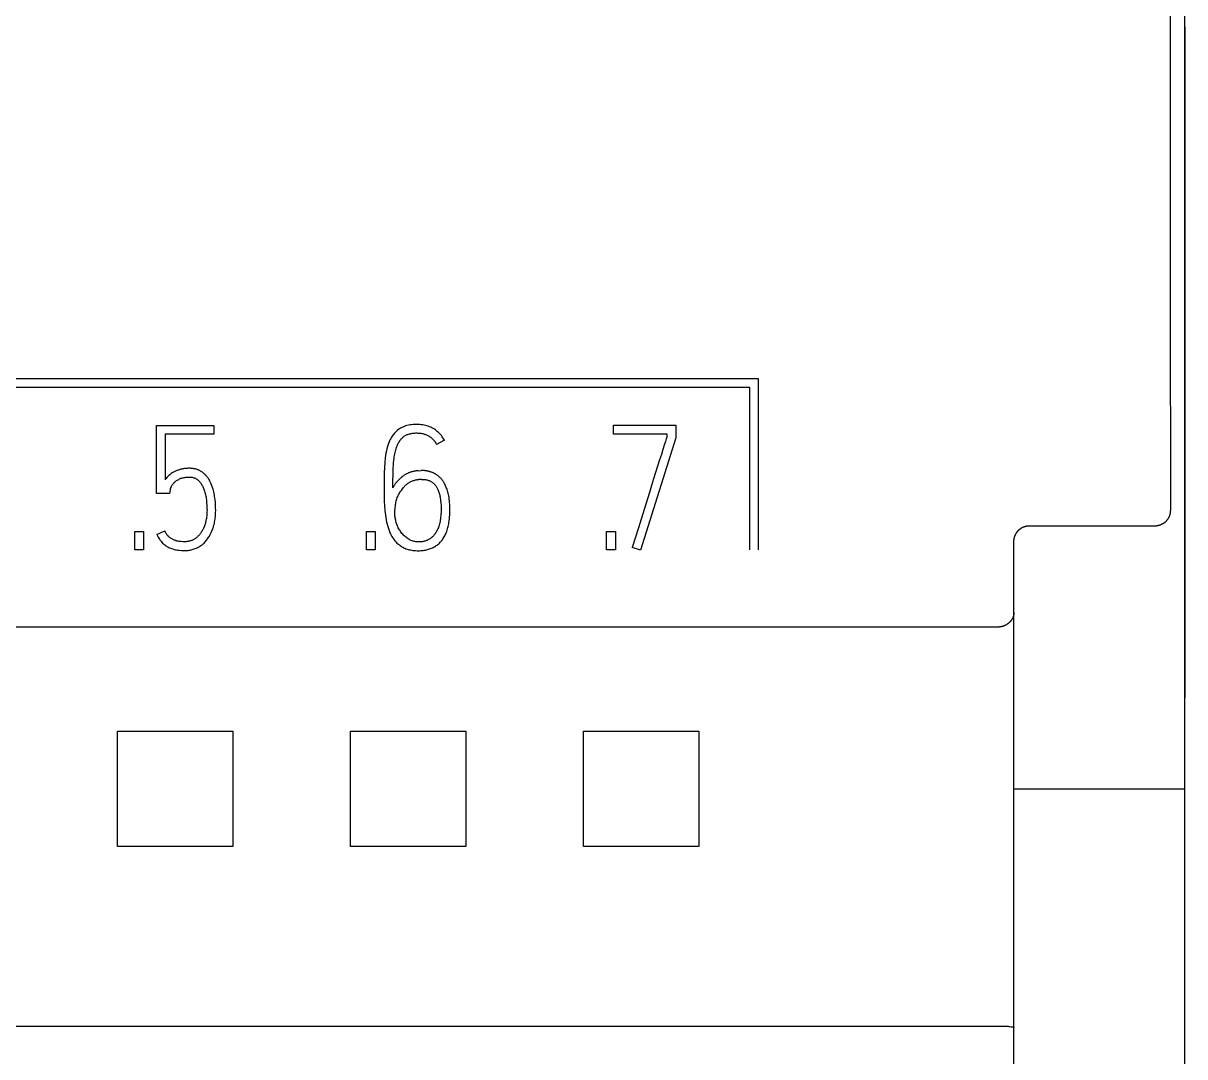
# Model space of a CAD drawing. Extents: x 867151 to 1787449, y -2071112 to -1028603.
# Drawn here: x 871243.49 to 871258.45, y -1032673.88 to -1032660.57 of the extents above; entities that cross this region are included whole.
import ezdxf

# ---------------------------------------------------------------- set-up
doc = ezdxf.new("R2010")
doc.units = 0
doc.header["$LTSCALE"] = 4
doc.header["$MEASUREMENT"] = 0
doc.layers.get('0').update_dxf_attribs({"linetype": 'CONTINUOUS'})
doc.layers.add('20000_FRONT_O', color=7, linetype='CONTINUOUS')

# ---------------------------------------------------------------- blocks, each defined once
blk = doc.blocks.new('A$C36C17930')
at = {"layer": '20000_FRONT_O', "color": 7, "linetype": 'Continuous'}
for p, q in [((45.001, 0.4), (45.001, 99.6)), ((44.816, 45.966), (44.816, 48.656)), ((45.001, 46.816), (45.001, 38.178)), ((44.818, 43.277), (44.816, 45.966)), ((44.82, 40.588), (44.818, 43.277)), ((39.511, 42.28), (15.462, 42.28)), ((39.511, 40.08), (39.511, 42.28)), ((39.401, 42.17), (15.572, 42.17)), ((39.401, 40.08), (39.401, 42.17)), ((31.76, 40.802), (31.76, 41.68)), ((31.76, 41.68), (32.499, 41.68)), ((32.499, 41.68), (32.499, 41.569)), ((34.825, 41.582), (34.815, 41.569)), ((34.837, 41.594), (34.825, 41.582)), ((34.849, 41.605), (34.837, 41.594)), ((34.861, 41.616), (34.849, 41.605)), ((34.875, 41.626), (34.861, 41.616)), ((34.888, 41.636), (34.875, 41.626)), ((34.903, 41.645), (34.888, 41.636)), ((34.918, 41.653), (34.903, 41.645)), ((34.933, 41.66), (34.918, 41.653)), ((34.95, 41.668), (34.933, 41.66)), ((34.968, 41.674), (34.95, 41.668)), ((34.985, 41.679), (34.968, 41.674)), ((35.005, 41.684), (34.985, 41.679)), ((35.025, 41.687), (35.005, 41.684)), ((35.045, 41.69), (35.025, 41.687)), ((35.067, 41.692), (35.045, 41.69)), ((35.058, 41.579), (35.072, 41.581)), ((35.09, 41.693), (35.067, 41.692)), ((35.072, 41.581), (35.085, 41.582)), ((35.085, 41.582), (35.099, 41.583)), ((35.112, 41.694), (35.09, 41.693)), ((35.099, 41.583), (35.112, 41.583)), ((35.131, 41.693), (35.112, 41.694)), ((35.112, 41.583), (35.126, 41.582)), ((35.126, 41.582), (35.139, 41.582)), ((35.15, 41.692), (35.131, 41.693)), ((35.139, 41.582), (35.153, 41.58)), ((35.169, 41.69), (35.15, 41.692)), ((35.188, 41.688), (35.169, 41.69)), ((35.206, 41.685), (35.188, 41.688)), ((35.223, 41.68), (35.206, 41.685)), ((35.241, 41.676), (35.223, 41.68)), ((35.258, 41.67), (35.241, 41.676)), ((35.275, 41.664), (35.258, 41.67)), ((35.291, 41.657), (35.275, 41.664)), ((35.307, 41.649), (35.291, 41.657)), ((35.323, 41.64), (35.307, 41.649)), ((35.338, 41.631), (35.323, 41.64)), ((35.353, 41.622), (35.338, 41.631)), ((35.367, 41.611), (35.353, 41.622)), ((35.38, 41.6), (35.367, 41.611)), ((35.393, 41.588), (35.38, 41.6)), ((35.406, 41.576), (35.393, 41.588)), ((37.647, 41.569), (37.647, 41.683)), ((37.647, 41.683), (38.446, 41.683)), ((38.446, 41.683), (38.446, 41.521)), ((31.871, 41.569), (31.871, 40.979)), ((32.499, 41.569), (31.871, 41.569)), ((34.743, 41.434), (34.734, 41.408)), ((34.752, 41.459), (34.743, 41.434)), ((34.762, 41.484), (34.752, 41.459)), ((34.769, 41.499), (34.762, 41.484)), ((34.777, 41.514), (34.769, 41.499)), ((34.786, 41.529), (34.777, 41.514)), ((34.795, 41.543), (34.786, 41.529)), ((34.805, 41.556), (34.795, 41.543)), ((34.815, 41.569), (34.805, 41.556)), ((34.864, 41.43), (34.869, 41.441)), ((34.869, 41.441), (34.874, 41.452)), ((34.874, 41.452), (34.88, 41.462)), ((34.88, 41.462), (34.885, 41.471)), ((34.885, 41.471), (34.892, 41.481)), ((34.892, 41.481), (34.898, 41.49)), ((34.898, 41.49), (34.905, 41.498)), ((34.905, 41.498), (34.912, 41.506)), ((34.912, 41.506), (34.919, 41.514)), ((34.919, 41.514), (34.926, 41.521)), ((34.926, 41.521), (34.934, 41.528)), ((34.934, 41.528), (34.942, 41.535)), ((34.942, 41.535), (34.949, 41.54)), ((34.949, 41.54), (34.957, 41.545)), ((34.957, 41.545), (34.964, 41.55)), ((34.964, 41.55), (34.972, 41.554)), ((34.972, 41.554), (34.98, 41.558)), ((34.98, 41.558), (34.988, 41.562)), ((34.988, 41.562), (34.997, 41.565)), ((34.997, 41.565), (35.007, 41.568)), ((35.007, 41.568), (35.016, 41.571)), ((35.016, 41.571), (35.026, 41.574)), ((35.026, 41.574), (35.035, 41.576)), ((35.035, 41.576), (35.045, 41.577)), ((35.045, 41.577), (35.058, 41.579)), ((35.153, 41.58), (35.166, 41.579)), ((35.166, 41.579), (35.177, 41.577)), ((35.177, 41.577), (35.187, 41.575)), ((35.187, 41.575), (35.197, 41.572)), ((35.197, 41.572), (35.207, 41.569)), ((35.207, 41.569), (35.217, 41.566)), ((35.217, 41.566), (35.226, 41.562)), ((35.226, 41.562), (35.236, 41.559)), ((35.236, 41.559), (35.245, 41.554)), ((35.245, 41.554), (35.254, 41.55)), ((35.254, 41.55), (35.263, 41.545)), ((35.263, 41.545), (35.272, 41.54)), ((35.272, 41.54), (35.28, 41.534)), ((35.28, 41.534), (35.288, 41.529)), ((35.288, 41.529), (35.296, 41.523)), ((35.296, 41.523), (35.304, 41.516)), ((35.304, 41.516), (35.311, 41.509)), ((35.311, 41.509), (35.318, 41.503)), ((35.318, 41.503), (35.325, 41.495)), ((35.325, 41.495), (35.332, 41.488)), ((35.332, 41.488), (35.338, 41.48)), ((35.338, 41.48), (35.344, 41.472)), ((35.344, 41.472), (35.35, 41.463)), ((35.35, 41.463), (35.355, 41.454)), ((35.355, 41.454), (35.36, 41.445)), ((35.36, 41.445), (35.365, 41.436)), ((35.467, 41.49), (35.365, 41.436)), ((35.417, 41.563), (35.406, 41.576)), ((35.428, 41.55), (35.417, 41.563)), ((35.439, 41.535), (35.428, 41.55)), ((35.449, 41.521), (35.439, 41.535)), ((35.459, 41.505), (35.449, 41.521)), ((35.467, 41.49), (35.459, 41.505)), ((38.335, 41.569), (37.647, 41.569)), ((38.446, 41.521), (37.991, 40.074)), ((38.313, 41.472), (38.298, 41.426)), ((38.324, 41.507), (38.313, 41.472)), ((38.332, 41.529), (38.324, 41.507)), ((38.335, 41.538), (38.332, 41.529)), ((38.335, 41.538), (38.335, 41.569)), ((34.71, 41.295), (34.706, 41.265)), ((34.715, 41.325), (34.71, 41.295)), ((34.721, 41.353), (34.715, 41.325)), ((34.727, 41.381), (34.721, 41.353)), ((34.734, 41.408), (34.727, 41.381)), ((34.822, 41.276), (34.825, 41.294)), ((34.825, 41.294), (34.828, 41.313)), ((34.828, 41.313), (34.832, 41.331)), ((34.832, 41.331), (34.836, 41.348)), ((34.836, 41.348), (34.84, 41.364)), ((34.84, 41.364), (34.845, 41.38)), ((34.845, 41.38), (34.85, 41.396)), ((34.85, 41.396), (34.854, 41.408)), ((34.854, 41.408), (34.859, 41.419)), ((34.859, 41.419), (34.864, 41.43)), ((38.261, 41.308), (38.238, 41.237)), ((38.281, 41.371), (38.261, 41.308)), ((38.298, 41.426), (38.281, 41.371)), ((34.695, 41.14), (34.693, 41.075)), ((34.7, 41.204), (34.695, 41.14)), ((34.706, 41.265), (34.7, 41.204)), ((34.809, 41.129), (34.811, 41.174)), ((34.811, 41.174), (34.813, 41.202)), ((34.813, 41.202), (34.816, 41.23)), ((34.816, 41.23), (34.819, 41.257)), ((34.819, 41.257), (34.822, 41.276)), ((38.238, 41.237), (38.162, 40.992)), ((31.878, 40.989), (31.871, 40.979)), ((31.886, 40.998), (31.878, 40.989)), ((31.894, 41.008), (31.886, 40.998)), ((31.902, 41.017), (31.894, 41.008)), ((31.911, 41.026), (31.902, 41.017)), ((31.92, 41.035), (31.911, 41.026)), ((31.93, 41.043), (31.92, 41.035)), ((31.94, 41.052), (31.93, 41.043)), ((31.951, 41.06), (31.94, 41.052)), ((31.963, 41.068), (31.951, 41.06)), ((31.97, 41.073), (31.963, 41.068)), ((31.979, 41.078), (31.97, 41.073)), ((31.987, 41.082), (31.979, 41.078)), ((31.995, 41.087), (31.987, 41.082)), ((32.004, 41.091), (31.995, 41.087)), ((32.013, 41.095), (32.004, 41.091)), ((32.023, 41.099), (32.013, 41.095)), ((32.033, 41.103), (32.023, 41.099)), ((32.042, 41.106), (32.033, 41.103)), ((32.037, 40.981), (32.047, 40.986)), ((32.053, 41.11), (32.042, 41.106)), ((32.047, 40.986), (32.058, 40.991)), ((32.064, 41.113), (32.053, 41.11)), ((32.058, 40.991), (32.067, 40.995)), ((32.074, 41.116), (32.064, 41.113)), ((32.067, 40.995), (32.075, 40.999)), ((32.086, 41.118), (32.074, 41.116)), ((32.075, 40.999), (32.085, 41.002)), ((32.085, 41.002), (32.094, 41.004)), ((32.097, 41.12), (32.086, 41.118)), ((32.094, 41.004), (32.104, 41.007)), ((32.109, 41.122), (32.097, 41.12)), ((32.104, 41.007), (32.115, 41.009)), ((32.121, 41.124), (32.109, 41.122)), ((32.115, 41.009), (32.126, 41.011)), ((32.134, 41.125), (32.121, 41.124)), ((32.126, 41.011), (32.137, 41.012)), ((32.146, 41.126), (32.134, 41.125)), ((32.137, 41.012), (32.149, 41.013)), ((32.16, 41.127), (32.146, 41.126)), ((32.149, 41.013), (32.161, 41.014)), ((32.173, 41.128), (32.16, 41.127)), ((32.161, 41.014), (32.174, 41.015)), ((32.186, 41.128), (32.173, 41.128)), ((32.174, 41.015), (32.186, 41.015)), ((32.196, 41.128), (32.186, 41.128)), ((32.186, 41.015), (32.194, 41.014)), ((32.194, 41.014), (32.202, 41.014)), ((32.205, 41.127), (32.196, 41.128)), ((32.202, 41.014), (32.21, 41.013)), ((32.214, 41.127), (32.205, 41.127)), ((32.21, 41.013), (32.218, 41.012)), ((32.223, 41.126), (32.214, 41.127)), ((32.218, 41.012), (32.226, 41.011)), ((32.232, 41.125), (32.223, 41.126)), ((32.226, 41.011), (32.233, 41.009)), ((32.241, 41.123), (32.232, 41.125)), ((32.233, 41.009), (32.24, 41.007)), ((32.24, 41.007), (32.247, 41.005)), ((32.25, 41.122), (32.241, 41.123)), ((32.247, 41.005), (32.254, 41.003)), ((32.259, 41.12), (32.25, 41.122)), ((32.254, 41.003), (32.261, 41)), ((32.268, 41.117), (32.259, 41.12)), ((32.261, 41), (32.267, 40.996)), ((32.267, 40.996), (32.273, 40.993)), ((32.276, 41.115), (32.268, 41.117)), ((32.273, 40.993), (32.279, 40.989)), ((32.285, 41.112), (32.276, 41.115)), ((32.279, 40.989), (32.285, 40.985)), ((32.292, 41.109), (32.285, 41.112)), ((32.285, 40.985), (32.291, 40.981)), ((32.3, 41.107), (32.292, 41.109)), ((32.307, 41.103), (32.3, 41.107)), ((32.314, 41.1), (32.307, 41.103)), ((32.321, 41.096), (32.314, 41.1)), ((32.328, 41.092), (32.321, 41.096)), ((32.335, 41.088), (32.328, 41.092)), ((32.342, 41.084), (32.335, 41.088)), ((32.348, 41.08), (32.342, 41.084)), ((32.355, 41.075), (32.348, 41.08)), ((32.361, 41.07), (32.355, 41.075)), ((32.367, 41.065), (32.361, 41.07)), ((32.375, 41.059), (32.367, 41.065)), ((32.381, 41.053), (32.375, 41.059)), ((32.388, 41.046), (32.381, 41.053)), ((32.394, 41.039), (32.388, 41.046)), ((32.401, 41.032), (32.394, 41.039)), ((32.407, 41.025), (32.401, 41.032)), ((32.413, 41.018), (32.407, 41.025)), ((32.418, 41.01), (32.413, 41.018)), ((32.424, 41.003), (32.418, 41.01)), ((32.429, 40.995), (32.424, 41.003)), ((32.434, 40.987), (32.429, 40.995)), ((32.441, 40.976), (32.434, 40.987)), ((34.693, 41.075), (34.691, 41.008)), ((34.691, 41.008), (34.691, 40.941)), ((34.804, 40.929), (34.805, 40.983)), ((34.805, 40.983), (34.806, 41.033)), ((34.806, 41.033), (34.807, 41.083)), ((34.807, 41.083), (34.809, 41.129)), ((34.888, 40.987), (34.881, 40.98)), ((34.895, 40.994), (34.888, 40.987)), ((34.902, 41), (34.895, 40.994)), ((34.909, 41.007), (34.902, 41)), ((34.916, 41.013), (34.909, 41.007)), ((34.923, 41.019), (34.916, 41.013)), ((34.931, 41.025), (34.923, 41.019)), ((34.939, 41.031), (34.931, 41.025)), ((34.945, 41.035), (34.939, 41.031)), ((34.951, 41.039), (34.945, 41.035)), ((34.958, 41.044), (34.951, 41.039)), ((34.965, 41.047), (34.958, 41.044)), ((34.971, 41.051), (34.965, 41.047)), ((34.978, 41.055), (34.971, 41.051)), ((34.985, 41.059), (34.978, 41.055)), ((34.992, 41.062), (34.985, 41.059)), ((34.999, 41.065), (34.992, 41.062)), ((35.006, 41.068), (34.999, 41.065)), ((35.013, 41.071), (35.006, 41.068)), ((35.021, 41.074), (35.013, 41.071)), ((35.028, 41.077), (35.021, 41.074)), ((35.036, 41.079), (35.028, 41.077)), ((35.043, 41.081), (35.036, 41.079)), ((35.051, 41.084), (35.043, 41.081)), ((35.059, 41.086), (35.051, 41.084)), ((35.067, 41.088), (35.059, 41.086)), ((35.074, 41.089), (35.067, 41.088)), ((35.082, 41.091), (35.074, 41.089)), ((35.09, 41.092), (35.082, 41.091)), ((35.098, 41.094), (35.09, 41.092)), ((35.106, 41.095), (35.098, 41.094)), ((35.114, 41.096), (35.106, 41.095)), ((35.122, 41.096), (35.114, 41.096)), ((35.118, 40.982), (35.128, 40.983)), ((35.13, 41.097), (35.122, 41.096)), ((35.128, 40.983), (35.139, 40.984)), ((35.13, 41.097), (35.17, 41.099)), ((35.174, 40.986), (35.139, 40.984)), ((35.177, 41.099), (35.17, 41.099)), ((35.174, 40.986), (35.183, 40.986)), ((35.184, 41.099), (35.177, 41.099)), ((35.183, 40.986), (35.192, 40.986)), ((35.191, 41.099), (35.184, 41.099)), ((35.198, 41.099), (35.191, 41.099)), ((35.192, 40.986), (35.2, 40.985)), ((35.205, 41.099), (35.198, 41.099)), ((35.2, 40.985), (35.209, 40.985)), ((35.212, 41.098), (35.205, 41.099)), ((35.209, 40.985), (35.218, 40.983)), ((35.219, 41.097), (35.212, 41.098)), ((35.218, 40.983), (35.226, 40.982)), ((35.226, 41.096), (35.219, 41.097)), ((35.233, 41.095), (35.226, 41.096)), ((35.24, 41.094), (35.233, 41.095)), ((35.247, 41.093), (35.24, 41.094)), ((35.254, 41.091), (35.247, 41.093)), ((35.261, 41.09), (35.254, 41.091)), ((35.268, 41.088), (35.261, 41.09)), ((35.275, 41.086), (35.268, 41.088)), ((35.281, 41.084), (35.275, 41.086)), ((35.288, 41.082), (35.281, 41.084)), ((35.295, 41.08), (35.288, 41.082)), ((35.301, 41.078), (35.295, 41.08)), ((35.308, 41.076), (35.301, 41.078)), ((35.314, 41.073), (35.308, 41.076)), ((35.321, 41.07), (35.314, 41.073)), ((35.327, 41.068), (35.321, 41.07)), ((35.333, 41.065), (35.327, 41.068)), ((35.339, 41.061), (35.333, 41.065)), ((35.345, 41.058), (35.339, 41.061)), ((35.351, 41.055), (35.345, 41.058)), ((35.357, 41.052), (35.351, 41.055)), ((35.363, 41.048), (35.357, 41.052)), ((35.368, 41.044), (35.363, 41.048)), ((35.374, 41.04), (35.368, 41.044)), ((35.379, 41.036), (35.374, 41.04)), ((35.385, 41.032), (35.379, 41.036)), ((35.39, 41.028), (35.385, 41.032)), ((35.395, 41.024), (35.39, 41.028)), ((35.4, 41.019), (35.395, 41.024)), ((35.405, 41.015), (35.4, 41.019)), ((35.41, 41.01), (35.405, 41.015)), ((35.415, 41.005), (35.41, 41.01)), ((35.42, 41), (35.415, 41.005)), ((35.425, 40.995), (35.42, 41)), ((35.429, 40.989), (35.425, 40.995)), ((35.434, 40.984), (35.429, 40.989)), ((35.438, 40.978), (35.434, 40.984)), ((38.162, 40.992), (38.134, 40.905)), ((31.938, 40.85), (31.929, 40.802)), ((31.938, 40.85), (31.939, 40.857)), ((31.939, 40.857), (31.942, 40.868)), ((31.942, 40.868), (31.947, 40.883)), ((31.947, 40.883), (31.949, 40.889)), ((31.949, 40.889), (31.952, 40.894)), ((31.952, 40.894), (31.955, 40.9)), ((31.955, 40.9), (31.958, 40.906)), ((31.958, 40.906), (31.962, 40.913)), ((31.962, 40.913), (31.966, 40.919)), ((31.966, 40.919), (31.972, 40.925)), ((31.972, 40.925), (31.977, 40.932)), ((31.977, 40.932), (31.982, 40.938)), ((31.982, 40.938), (31.989, 40.945)), ((31.989, 40.945), (31.995, 40.951)), ((31.995, 40.951), (32.002, 40.957)), ((32.002, 40.957), (32.011, 40.964)), ((32.011, 40.964), (32.019, 40.97)), ((32.019, 40.97), (32.028, 40.975)), ((32.028, 40.975), (32.037, 40.981)), ((32.291, 40.981), (32.296, 40.976)), ((32.296, 40.976), (32.301, 40.971)), ((32.301, 40.971), (32.306, 40.966)), ((32.306, 40.966), (32.312, 40.959)), ((32.312, 40.959), (32.318, 40.952)), ((32.318, 40.952), (32.323, 40.946)), ((32.323, 40.946), (32.329, 40.938)), ((32.329, 40.938), (32.334, 40.931)), ((32.334, 40.931), (32.34, 40.922)), ((32.34, 40.922), (32.345, 40.912)), ((32.345, 40.912), (32.351, 40.902)), ((32.351, 40.902), (32.356, 40.892)), ((32.356, 40.892), (32.361, 40.881)), ((32.361, 40.881), (32.366, 40.87)), ((32.366, 40.87), (32.37, 40.859)), ((32.37, 40.859), (32.374, 40.848)), ((32.374, 40.848), (32.379, 40.833)), ((32.447, 40.964), (32.441, 40.976)), ((32.453, 40.953), (32.447, 40.964)), ((32.46, 40.938), (32.453, 40.953)), ((32.466, 40.924), (32.46, 40.938)), ((32.472, 40.909), (32.466, 40.924)), ((32.478, 40.895), (32.472, 40.909)), ((32.483, 40.88), (32.478, 40.895)), ((32.488, 40.861), (32.483, 40.88)), ((32.493, 40.842), (32.488, 40.861)), ((32.498, 40.823), (32.493, 40.842)), ((34.691, 40.941), (34.69, 40.875)), ((34.69, 40.875), (34.691, 40.82)), ((34.804, 40.875), (34.804, 40.929)), ((34.807, 40.882), (34.804, 40.875)), ((34.811, 40.89), (34.807, 40.882)), ((34.816, 40.898), (34.811, 40.89)), ((34.82, 40.905), (34.816, 40.898)), ((34.824, 40.912), (34.82, 40.905)), ((34.829, 40.919), (34.824, 40.912)), ((34.834, 40.926), (34.829, 40.919)), ((34.839, 40.933), (34.834, 40.926)), ((34.844, 40.94), (34.839, 40.933)), ((34.85, 40.946), (34.844, 40.94)), ((34.856, 40.953), (34.85, 40.946)), ((34.861, 40.959), (34.856, 40.953)), ((34.868, 40.966), (34.861, 40.959)), ((34.874, 40.973), (34.868, 40.966)), ((34.881, 40.98), (34.874, 40.973)), ((34.898, 40.823), (34.913, 40.844)), ((34.913, 40.844), (34.929, 40.865)), ((34.929, 40.865), (34.937, 40.876)), ((34.937, 40.876), (34.946, 40.886)), ((34.946, 40.886), (34.953, 40.894)), ((34.953, 40.894), (34.96, 40.902)), ((34.96, 40.902), (34.968, 40.91)), ((34.968, 40.91), (34.976, 40.917)), ((34.976, 40.917), (34.984, 40.924)), ((34.984, 40.924), (34.993, 40.931)), ((34.993, 40.931), (35.002, 40.937)), ((35.002, 40.937), (35.01, 40.943)), ((35.01, 40.943), (35.019, 40.948)), ((35.019, 40.948), (35.028, 40.953)), ((35.028, 40.953), (35.037, 40.958)), ((35.037, 40.958), (35.047, 40.962)), ((35.047, 40.962), (35.056, 40.966)), ((35.056, 40.966), (35.066, 40.97)), ((35.066, 40.97), (35.076, 40.973)), ((35.076, 40.973), (35.086, 40.976)), ((35.086, 40.976), (35.097, 40.978)), ((35.097, 40.978), (35.107, 40.98)), ((35.107, 40.98), (35.118, 40.982)), ((35.226, 40.982), (35.235, 40.98)), ((35.235, 40.98), (35.244, 40.978)), ((35.244, 40.978), (35.253, 40.975)), ((35.253, 40.975), (35.261, 40.973)), ((35.261, 40.973), (35.27, 40.969)), ((35.27, 40.969), (35.278, 40.966)), ((35.278, 40.966), (35.287, 40.962)), ((35.287, 40.962), (35.294, 40.958)), ((35.294, 40.958), (35.302, 40.954)), ((35.302, 40.954), (35.309, 40.949)), ((35.309, 40.949), (35.316, 40.944)), ((35.316, 40.944), (35.323, 40.938)), ((35.323, 40.938), (35.33, 40.933)), ((35.33, 40.933), (35.336, 40.926)), ((35.336, 40.926), (35.343, 40.919)), ((35.343, 40.919), (35.349, 40.912)), ((35.349, 40.912), (35.354, 40.905)), ((35.354, 40.905), (35.36, 40.897)), ((35.36, 40.897), (35.365, 40.889)), ((35.365, 40.889), (35.37, 40.881)), ((35.37, 40.881), (35.374, 40.873)), ((35.374, 40.873), (35.379, 40.864)), ((35.379, 40.864), (35.383, 40.856)), ((35.383, 40.856), (35.388, 40.844)), ((35.388, 40.844), (35.392, 40.832)), ((35.442, 40.973), (35.438, 40.978)), ((35.446, 40.967), (35.442, 40.973)), ((35.451, 40.961), (35.446, 40.967)), ((35.454, 40.956), (35.451, 40.961)), ((35.458, 40.95), (35.454, 40.956)), ((35.462, 40.944), (35.458, 40.95)), ((35.466, 40.938), (35.462, 40.944)), ((35.469, 40.932), (35.466, 40.938)), ((35.479, 40.913), (35.469, 40.932)), ((35.486, 40.898), (35.479, 40.913)), ((35.492, 40.883), (35.486, 40.898)), ((35.498, 40.868), (35.492, 40.883)), ((35.503, 40.853), (35.498, 40.868)), ((35.508, 40.837), (35.503, 40.853)), ((35.513, 40.822), (35.508, 40.837)), ((38.134, 40.905), (38.107, 40.817)), ((31.929, 40.802), (31.76, 40.802)), ((32.379, 40.833), (32.384, 40.818)), ((32.384, 40.818), (32.388, 40.802)), ((32.388, 40.802), (32.391, 40.786)), ((32.391, 40.786), (32.395, 40.771)), ((32.395, 40.771), (32.398, 40.755)), ((32.398, 40.755), (32.4, 40.739)), ((32.4, 40.739), (32.402, 40.723)), ((32.402, 40.723), (32.404, 40.707)), ((32.404, 40.707), (32.406, 40.685)), ((32.406, 40.685), (32.408, 40.662)), ((32.502, 40.804), (32.498, 40.823)), ((32.506, 40.785), (32.502, 40.804)), ((32.509, 40.766), (32.506, 40.785)), ((32.512, 40.746), (32.509, 40.766)), ((32.515, 40.72), (32.512, 40.746)), ((32.518, 40.693), (32.515, 40.72)), ((32.519, 40.666), (32.518, 40.693)), ((34.691, 40.82), (34.691, 40.763)), ((34.691, 40.763), (34.693, 40.704)), ((34.693, 40.704), (34.695, 40.643)), ((34.841, 40.676), (34.844, 40.692)), ((34.844, 40.692), (34.848, 40.708)), ((34.848, 40.708), (34.852, 40.723)), ((34.852, 40.723), (34.856, 40.737)), ((34.856, 40.737), (34.861, 40.751)), ((34.861, 40.751), (34.867, 40.764)), ((34.867, 40.764), (34.872, 40.776)), ((34.872, 40.776), (34.878, 40.788)), ((34.878, 40.788), (34.885, 40.8)), ((34.885, 40.8), (34.891, 40.812)), ((34.891, 40.812), (34.898, 40.823)), ((35.392, 40.832), (35.397, 40.82)), ((35.397, 40.82), (35.4, 40.807)), ((35.4, 40.807), (35.404, 40.795)), ((35.404, 40.795), (35.407, 40.782)), ((35.407, 40.782), (35.41, 40.77)), ((35.41, 40.77), (35.412, 40.757)), ((35.412, 40.757), (35.414, 40.744)), ((35.414, 40.744), (35.417, 40.726)), ((35.417, 40.726), (35.419, 40.708)), ((35.419, 40.708), (35.421, 40.689)), ((35.421, 40.689), (35.423, 40.671)), ((35.517, 40.806), (35.513, 40.822)), ((35.52, 40.79), (35.517, 40.806)), ((35.523, 40.774), (35.52, 40.79)), ((35.527, 40.752), (35.523, 40.774)), ((35.53, 40.73), (35.527, 40.752)), ((35.533, 40.708), (35.53, 40.73)), ((35.535, 40.686), (35.533, 40.708)), ((35.536, 40.664), (35.535, 40.686)), ((38.107, 40.817), (38.038, 40.599)), ((32.408, 40.662), (32.41, 40.621)), ((32.41, 40.551), (32.408, 40.534)), ((32.41, 40.621), (32.41, 40.604)), ((32.41, 40.604), (32.411, 40.586)), ((32.411, 40.586), (32.41, 40.569)), ((32.41, 40.569), (32.41, 40.551)), ((32.518, 40.509), (32.52, 40.535)), ((32.521, 40.64), (32.519, 40.666)), ((32.52, 40.535), (32.521, 40.561)), ((32.521, 40.613), (32.521, 40.64)), ((32.522, 40.586), (32.521, 40.613)), ((32.521, 40.561), (32.522, 40.586)), ((34.695, 40.643), (34.7, 40.583)), ((34.7, 40.583), (34.707, 40.523)), ((34.83, 40.563), (34.831, 40.585)), ((34.83, 40.542), (34.83, 40.563)), ((34.831, 40.528), (34.83, 40.542)), ((34.831, 40.585), (34.832, 40.604)), ((34.832, 40.604), (34.834, 40.624)), ((34.834, 40.624), (34.836, 40.642)), ((34.836, 40.642), (34.838, 40.66)), ((34.838, 40.66), (34.841, 40.676)), ((35.423, 40.539), (35.421, 40.519)), ((35.423, 40.671), (35.424, 40.653)), ((35.424, 40.56), (35.423, 40.539)), ((35.424, 40.653), (35.425, 40.634)), ((35.425, 40.579), (35.424, 40.56)), ((35.425, 40.634), (35.425, 40.616)), ((35.425, 40.616), (35.425, 40.597)), ((35.425, 40.597), (35.425, 40.579)), ((35.537, 40.642), (35.536, 40.664)), ((35.536, 40.526), (35.537, 40.55)), ((35.538, 40.62), (35.537, 40.642)), ((35.537, 40.55), (35.538, 40.574)), ((35.538, 40.597), (35.538, 40.62)), ((35.538, 40.574), (35.538, 40.597)), ((38.038, 40.599), (37.965, 40.363)), ((44.811, 40.532), (44.813, 40.537)), ((44.813, 40.537), (44.814, 40.541)), ((44.814, 40.541), (44.815, 40.546)), ((44.815, 40.546), (44.816, 40.55)), ((44.816, 40.55), (44.817, 40.555)), ((44.817, 40.56), (44.818, 40.564)), ((44.817, 40.555), (44.817, 40.56)), ((44.818, 40.564), (44.819, 40.569)), ((44.819, 40.583), (44.82, 40.588)), ((44.819, 40.578), (44.819, 40.583)), ((44.819, 40.574), (44.819, 40.578)), ((44.819, 40.569), (44.819, 40.574)), ((32.377, 40.386), (32.373, 40.375)), ((32.381, 40.398), (32.377, 40.386)), ((32.385, 40.41), (32.381, 40.398)), ((32.389, 40.421), (32.385, 40.41)), ((32.392, 40.433), (32.389, 40.421)), ((32.395, 40.446), (32.392, 40.433)), ((32.397, 40.458), (32.395, 40.446)), ((32.4, 40.47), (32.397, 40.458)), ((32.402, 40.483), (32.4, 40.47)), ((32.405, 40.5), (32.402, 40.483)), ((32.407, 40.517), (32.405, 40.5)), ((32.408, 40.534), (32.407, 40.517)), ((32.492, 40.371), (32.496, 40.387)), ((32.496, 40.387), (32.501, 40.404)), ((32.501, 40.404), (32.505, 40.421)), ((32.505, 40.421), (32.508, 40.437)), ((32.508, 40.437), (32.511, 40.455)), ((32.511, 40.455), (32.514, 40.473)), ((32.514, 40.473), (32.516, 40.491)), ((32.516, 40.491), (32.518, 40.509)), ((34.707, 40.523), (34.712, 40.494)), ((34.712, 40.494), (34.717, 40.464)), ((34.717, 40.464), (34.723, 40.435)), ((34.723, 40.435), (34.73, 40.407)), ((34.73, 40.407), (34.737, 40.379)), ((34.831, 40.515), (34.831, 40.528)), ((34.833, 40.502), (34.831, 40.515)), ((34.834, 40.488), (34.833, 40.502)), ((34.837, 40.474), (34.834, 40.488)), ((34.84, 40.46), (34.837, 40.474)), ((34.843, 40.446), (34.84, 40.46)), ((34.847, 40.432), (34.843, 40.446)), ((34.851, 40.418), (34.847, 40.432)), ((34.856, 40.404), (34.851, 40.418)), ((34.862, 40.39), (34.856, 40.404)), ((34.868, 40.376), (34.862, 40.39)), ((35.4, 40.396), (35.395, 40.381)), ((35.404, 40.411), (35.4, 40.396)), ((35.408, 40.426), (35.404, 40.411)), ((35.411, 40.442), (35.408, 40.426)), ((35.414, 40.458), (35.411, 40.442)), ((35.416, 40.473), (35.414, 40.458)), ((35.419, 40.496), (35.416, 40.473)), ((35.421, 40.519), (35.419, 40.496)), ((35.517, 40.38), (35.52, 40.397)), ((35.52, 40.397), (35.523, 40.414)), ((35.523, 40.414), (35.526, 40.432)), ((35.526, 40.432), (35.53, 40.455)), ((35.53, 40.455), (35.532, 40.479)), ((35.532, 40.479), (35.535, 40.502)), ((35.535, 40.502), (35.536, 40.526)), ((42.958, 40.384), (42.963, 40.385)), ((42.963, 40.385), (42.968, 40.386)), ((42.968, 40.386), (42.973, 40.387)), ((42.973, 40.387), (42.977, 40.387)), ((42.977, 40.387), (42.982, 40.388)), ((42.982, 40.388), (42.987, 40.388)), ((42.987, 40.388), (42.992, 40.388)), ((42.992, 40.388), (42.996, 40.389)), ((42.996, 40.389), (43.001, 40.389)), ((43.001, 40.389), (44.62, 40.389)), ((44.62, 40.389), (44.625, 40.389)), ((44.625, 40.389), (44.63, 40.389)), ((44.63, 40.389), (44.635, 40.389)), ((44.635, 40.389), (44.64, 40.39)), ((44.64, 40.39), (44.645, 40.39)), ((44.645, 40.39), (44.65, 40.391)), ((44.65, 40.391), (44.655, 40.392)), ((44.655, 40.392), (44.66, 40.393)), ((44.66, 40.393), (44.665, 40.394)), ((44.665, 40.394), (44.669, 40.395)), ((44.669, 40.395), (44.674, 40.396)), ((44.674, 40.396), (44.679, 40.398)), ((44.679, 40.398), (44.684, 40.399)), ((44.684, 40.399), (44.688, 40.401)), ((44.688, 40.401), (44.693, 40.403)), ((44.693, 40.403), (44.698, 40.405)), ((44.698, 40.405), (44.702, 40.407)), ((44.702, 40.407), (44.706, 40.409)), ((44.706, 40.409), (44.711, 40.411)), ((44.711, 40.411), (44.715, 40.413)), ((44.715, 40.413), (44.719, 40.416)), ((44.719, 40.416), (44.724, 40.418)), ((44.724, 40.418), (44.728, 40.421)), ((44.728, 40.421), (44.732, 40.423)), ((44.732, 40.423), (44.736, 40.426)), ((44.736, 40.426), (44.74, 40.429)), ((44.74, 40.429), (44.744, 40.432)), ((44.744, 40.432), (44.747, 40.435)), ((44.747, 40.435), (44.751, 40.438)), ((44.751, 40.438), (44.755, 40.442)), ((44.755, 40.442), (44.758, 40.445)), ((44.758, 40.445), (44.762, 40.448)), ((44.762, 40.448), (44.765, 40.452)), ((44.765, 40.452), (44.769, 40.455)), ((44.769, 40.455), (44.772, 40.459)), ((44.772, 40.459), (44.775, 40.463)), ((44.775, 40.463), (44.778, 40.467)), ((44.778, 40.467), (44.781, 40.471)), ((44.781, 40.471), (44.784, 40.475)), ((44.784, 40.475), (44.787, 40.479)), ((44.787, 40.479), (44.789, 40.483)), ((44.789, 40.483), (44.792, 40.487)), ((44.792, 40.487), (44.794, 40.491)), ((44.794, 40.491), (44.797, 40.496)), ((44.797, 40.496), (44.799, 40.5)), ((44.799, 40.5), (44.801, 40.505)), ((44.801, 40.505), (44.803, 40.509)), ((44.803, 40.509), (44.805, 40.514)), ((44.805, 40.514), (44.807, 40.518)), ((44.807, 40.518), (44.808, 40.523)), ((44.808, 40.523), (44.81, 40.528)), ((44.81, 40.528), (44.811, 40.532)), ((31.481, 40.08), (31.481, 40.313)), ((31.481, 40.313), (31.594, 40.313)), ((31.594, 40.313), (31.594, 40.08)), ((31.765, 40.276), (31.867, 40.322)), ((31.765, 40.276), (31.773, 40.259)), ((31.773, 40.259), (31.781, 40.243)), ((31.781, 40.243), (31.79, 40.228)), ((31.872, 40.313), (31.867, 40.322)), ((31.877, 40.303), (31.872, 40.313)), ((31.882, 40.293), (31.877, 40.303)), ((31.888, 40.285), (31.882, 40.293)), ((31.893, 40.277), (31.888, 40.285)), ((31.899, 40.269), (31.893, 40.277)), ((31.905, 40.262), (31.899, 40.269)), ((31.911, 40.255), (31.905, 40.262)), ((31.918, 40.249), (31.911, 40.255)), ((31.924, 40.243), (31.918, 40.249)), ((31.931, 40.238), (31.924, 40.243)), ((31.938, 40.233), (31.931, 40.238)), ((32.275, 40.235), (32.268, 40.23)), ((32.282, 40.24), (32.275, 40.235)), ((32.288, 40.246), (32.282, 40.24)), ((32.294, 40.252), (32.288, 40.246)), ((32.3, 40.258), (32.294, 40.252)), ((32.306, 40.264), (32.3, 40.258)), ((32.312, 40.27), (32.306, 40.264)), ((32.318, 40.278), (32.312, 40.27)), ((32.325, 40.287), (32.318, 40.278)), ((32.331, 40.296), (32.325, 40.287)), ((32.337, 40.305), (32.331, 40.296)), ((32.343, 40.314), (32.337, 40.305)), ((32.349, 40.324), (32.343, 40.314)), ((32.354, 40.334), (32.349, 40.324)), ((32.359, 40.343), (32.354, 40.334)), ((32.364, 40.354), (32.359, 40.343)), ((32.369, 40.365), (32.364, 40.354)), ((32.373, 40.375), (32.369, 40.365)), ((32.426, 40.232), (32.434, 40.244)), ((32.434, 40.244), (32.442, 40.256)), ((32.442, 40.256), (32.452, 40.274)), ((32.452, 40.274), (32.461, 40.292)), ((32.461, 40.292), (32.469, 40.311)), ((32.469, 40.311), (32.477, 40.33)), ((32.477, 40.33), (32.485, 40.351)), ((32.485, 40.351), (32.492, 40.371)), ((34.464, 40.08), (34.464, 40.313)), ((34.464, 40.313), (34.577, 40.313)), ((34.577, 40.313), (34.577, 40.08)), ((34.737, 40.379), (34.746, 40.351)), ((34.746, 40.351), (34.755, 40.325)), ((34.755, 40.325), (34.766, 40.298)), ((34.766, 40.298), (34.774, 40.282)), ((34.774, 40.282), (34.782, 40.266)), ((34.782, 40.266), (34.791, 40.25)), ((34.791, 40.25), (34.801, 40.235)), ((34.801, 40.235), (34.811, 40.22)), ((34.874, 40.363), (34.868, 40.376)), ((34.881, 40.35), (34.874, 40.363)), ((34.888, 40.337), (34.881, 40.35)), ((34.896, 40.325), (34.888, 40.337)), ((34.904, 40.313), (34.896, 40.325)), ((34.912, 40.301), (34.904, 40.313)), ((34.921, 40.29), (34.912, 40.301)), ((34.931, 40.279), (34.921, 40.29)), ((34.941, 40.268), (34.931, 40.279)), ((34.951, 40.258), (34.941, 40.268)), ((34.962, 40.249), (34.951, 40.258)), ((34.973, 40.24), (34.962, 40.249)), ((34.981, 40.233), (34.973, 40.24)), ((35.304, 40.238), (35.297, 40.232)), ((35.312, 40.245), (35.304, 40.238)), ((35.318, 40.251), (35.312, 40.245)), ((35.325, 40.258), (35.318, 40.251)), ((35.333, 40.267), (35.325, 40.258)), ((35.34, 40.276), (35.333, 40.267)), ((35.347, 40.286), (35.34, 40.276)), ((35.354, 40.295), (35.347, 40.286)), ((35.361, 40.305), (35.354, 40.295)), ((35.367, 40.316), (35.361, 40.305)), ((35.372, 40.326), (35.367, 40.316)), ((35.377, 40.337), (35.372, 40.326)), ((35.384, 40.351), (35.377, 40.337)), ((35.39, 40.366), (35.384, 40.351)), ((35.395, 40.381), (35.39, 40.366)), ((35.457, 40.232), (35.465, 40.244)), ((35.465, 40.244), (35.472, 40.257)), ((35.472, 40.257), (35.479, 40.271)), ((35.479, 40.271), (35.485, 40.284)), ((35.485, 40.284), (35.491, 40.298)), ((35.491, 40.298), (35.497, 40.314)), ((35.497, 40.314), (35.503, 40.33)), ((35.503, 40.33), (35.508, 40.347)), ((35.508, 40.347), (35.512, 40.364)), ((35.512, 40.364), (35.517, 40.38)), ((37.556, 40.08), (37.556, 40.313)), ((37.556, 40.313), (37.669, 40.313)), ((37.669, 40.313), (37.669, 40.08)), ((37.965, 40.363), (37.885, 40.109)), ((42.807, 40.234), (42.808, 40.239)), ((42.808, 40.239), (42.81, 40.244)), ((42.81, 40.244), (42.811, 40.249)), ((42.811, 40.249), (42.813, 40.253)), ((42.813, 40.253), (42.814, 40.258)), ((42.814, 40.258), (42.816, 40.263)), ((42.816, 40.263), (42.818, 40.267)), ((42.818, 40.267), (42.82, 40.272)), ((42.82, 40.272), (42.822, 40.276)), ((42.822, 40.276), (42.824, 40.28)), ((42.824, 40.28), (42.827, 40.285)), ((42.827, 40.285), (42.829, 40.289)), ((42.829, 40.289), (42.832, 40.293)), ((42.832, 40.293), (42.834, 40.297)), ((42.834, 40.297), (42.837, 40.301)), ((42.837, 40.301), (42.84, 40.305)), ((42.84, 40.305), (42.843, 40.309)), ((42.843, 40.309), (42.846, 40.313)), ((42.846, 40.313), (42.849, 40.317)), ((42.849, 40.317), (42.852, 40.321)), ((42.852, 40.321), (42.855, 40.324)), ((42.855, 40.324), (42.858, 40.328)), ((42.858, 40.328), (42.862, 40.331)), ((42.862, 40.331), (42.865, 40.335)), ((42.865, 40.335), (42.869, 40.338)), ((42.869, 40.338), (42.873, 40.341)), ((42.873, 40.341), (42.876, 40.344)), ((42.876, 40.344), (42.88, 40.347)), ((42.88, 40.347), (42.884, 40.35)), ((42.884, 40.35), (42.888, 40.353)), ((42.888, 40.353), (42.892, 40.356)), ((42.892, 40.356), (42.896, 40.358)), ((42.896, 40.358), (42.9, 40.361)), ((42.9, 40.361), (42.904, 40.363)), ((42.904, 40.363), (42.909, 40.366)), ((42.909, 40.366), (42.913, 40.368)), ((42.913, 40.368), (42.917, 40.37)), ((42.917, 40.37), (42.922, 40.372)), ((42.922, 40.372), (42.926, 40.374)), ((42.926, 40.374), (42.931, 40.376)), ((42.931, 40.376), (42.935, 40.377)), ((42.935, 40.377), (42.94, 40.379)), ((42.94, 40.379), (42.944, 40.38)), ((42.944, 40.38), (42.949, 40.382)), ((42.949, 40.382), (42.954, 40.383)), ((42.954, 40.383), (42.958, 40.384)), ((31.79, 40.228), (31.797, 40.217)), ((31.797, 40.217), (31.804, 40.207)), ((31.804, 40.207), (31.811, 40.197)), ((31.811, 40.197), (31.819, 40.188)), ((31.819, 40.188), (31.829, 40.177)), ((31.829, 40.177), (31.839, 40.166)), ((31.839, 40.166), (31.85, 40.156)), ((31.85, 40.156), (31.861, 40.147)), ((31.861, 40.147), (31.872, 40.138)), ((31.872, 40.138), (31.884, 40.13)), ((31.884, 40.13), (31.895, 40.123)), ((31.895, 40.123), (31.906, 40.116)), ((31.906, 40.116), (31.918, 40.11)), ((31.918, 40.11), (31.929, 40.104)), ((31.929, 40.104), (31.941, 40.099)), ((31.944, 40.228), (31.938, 40.233)), ((31.941, 40.099), (31.952, 40.095)), ((31.951, 40.223), (31.944, 40.228)), ((31.958, 40.218), (31.951, 40.223)), ((31.952, 40.095), (31.969, 40.089)), ((31.965, 40.214), (31.958, 40.218)), ((31.973, 40.21), (31.965, 40.214)), ((31.969, 40.089), (31.986, 40.084)), ((31.98, 40.207), (31.973, 40.21)), ((31.987, 40.204), (31.98, 40.207)), ((31.995, 40.201), (31.987, 40.204)), ((32.003, 40.198), (31.995, 40.201)), ((32.01, 40.195), (32.003, 40.198)), ((32.018, 40.193), (32.01, 40.195)), ((32.026, 40.191), (32.018, 40.193)), ((32.038, 40.189), (32.026, 40.191)), ((32.05, 40.187), (32.038, 40.189)), ((32.062, 40.186), (32.05, 40.187)), ((32.074, 40.184), (32.062, 40.186)), ((32.099, 40.183), (32.074, 40.184)), ((32.112, 40.183), (32.099, 40.183)), ((32.124, 40.182), (32.112, 40.183)), ((32.133, 40.183), (32.124, 40.182)), ((32.142, 40.183), (32.133, 40.183)), ((32.151, 40.184), (32.142, 40.183)), ((32.16, 40.185), (32.151, 40.184)), ((32.169, 40.186), (32.16, 40.185)), ((32.177, 40.188), (32.169, 40.186)), ((32.185, 40.19), (32.177, 40.188)), ((32.193, 40.192), (32.185, 40.19)), ((32.202, 40.194), (32.193, 40.192)), ((32.21, 40.197), (32.202, 40.194)), ((32.217, 40.2), (32.21, 40.197)), ((32.225, 40.204), (32.217, 40.2)), ((32.233, 40.208), (32.225, 40.204)), ((32.24, 40.212), (32.233, 40.208)), ((32.234, 40.085), (32.247, 40.089)), ((32.247, 40.216), (32.24, 40.212)), ((32.255, 40.22), (32.247, 40.216)), ((32.247, 40.089), (32.259, 40.094)), ((32.262, 40.225), (32.255, 40.22)), ((32.259, 40.094), (32.272, 40.099)), ((32.268, 40.23), (32.262, 40.225)), ((32.272, 40.099), (32.284, 40.105)), ((32.284, 40.105), (32.296, 40.111)), ((32.296, 40.111), (32.308, 40.118)), ((32.308, 40.118), (32.319, 40.125)), ((32.319, 40.125), (32.331, 40.132)), ((32.331, 40.132), (32.342, 40.14)), ((32.342, 40.14), (32.352, 40.148)), ((32.352, 40.148), (32.362, 40.157)), ((32.362, 40.157), (32.372, 40.166)), ((32.372, 40.166), (32.382, 40.176)), ((32.382, 40.176), (32.392, 40.187)), ((32.392, 40.187), (32.401, 40.197)), ((32.401, 40.197), (32.409, 40.208)), ((32.409, 40.208), (32.418, 40.22)), ((32.418, 40.22), (32.426, 40.232)), ((34.811, 40.22), (34.821, 40.206)), ((34.821, 40.206), (34.83, 40.195)), ((34.83, 40.195), (34.838, 40.185)), ((34.838, 40.185), (34.847, 40.176)), ((34.847, 40.176), (34.857, 40.166)), ((34.857, 40.166), (34.867, 40.157)), ((34.867, 40.157), (34.877, 40.149)), ((34.877, 40.149), (34.888, 40.141)), ((34.888, 40.141), (34.898, 40.133)), ((34.898, 40.133), (34.91, 40.125)), ((34.91, 40.125), (34.921, 40.118)), ((34.921, 40.118), (34.933, 40.111)), ((34.933, 40.111), (34.946, 40.105)), ((34.946, 40.105), (34.959, 40.099)), ((34.959, 40.099), (34.972, 40.093)), ((34.972, 40.093), (34.986, 40.088)), ((34.99, 40.227), (34.981, 40.233)), ((34.986, 40.088), (35, 40.084)), ((34.999, 40.22), (34.99, 40.227)), ((35.008, 40.215), (34.999, 40.22)), ((35.017, 40.209), (35.008, 40.215)), ((35.027, 40.204), (35.017, 40.209)), ((35.036, 40.2), (35.027, 40.204)), ((35.046, 40.196), (35.036, 40.2)), ((35.056, 40.192), (35.046, 40.196)), ((35.067, 40.189), (35.056, 40.192)), ((35.077, 40.186), (35.067, 40.189)), ((35.088, 40.184), (35.077, 40.186)), ((35.099, 40.182), (35.088, 40.184)), ((35.11, 40.181), (35.099, 40.182)), ((35.121, 40.181), (35.11, 40.181)), ((35.132, 40.18), (35.121, 40.181)), ((35.148, 40.18), (35.132, 40.18)), ((35.159, 40.181), (35.148, 40.18)), ((35.171, 40.182), (35.159, 40.181)), ((35.182, 40.183), (35.171, 40.182)), ((35.194, 40.185), (35.182, 40.183)), ((35.203, 40.187), (35.194, 40.185)), ((35.212, 40.189), (35.203, 40.187)), ((35.221, 40.191), (35.212, 40.189)), ((35.229, 40.194), (35.221, 40.191)), ((35.238, 40.197), (35.229, 40.194)), ((35.246, 40.2), (35.238, 40.197)), ((35.256, 40.205), (35.246, 40.2)), ((35.264, 40.209), (35.256, 40.205)), ((35.273, 40.214), (35.264, 40.209)), ((35.264, 40.085), (35.277, 40.089)), ((35.282, 40.22), (35.273, 40.214)), ((35.277, 40.089), (35.29, 40.094)), ((35.29, 40.226), (35.282, 40.22)), ((35.297, 40.232), (35.29, 40.226)), ((35.29, 40.094), (35.303, 40.099)), ((35.303, 40.099), (35.315, 40.105)), ((35.315, 40.105), (35.327, 40.111)), ((35.327, 40.111), (35.339, 40.117)), ((35.339, 40.117), (35.351, 40.124)), ((35.351, 40.124), (35.362, 40.132)), ((35.362, 40.132), (35.373, 40.14)), ((35.373, 40.14), (35.384, 40.148)), ((35.384, 40.148), (35.394, 40.157)), ((35.394, 40.157), (35.404, 40.166)), ((35.404, 40.166), (35.414, 40.176)), ((35.414, 40.176), (35.423, 40.185)), ((35.423, 40.185), (35.432, 40.196)), ((35.432, 40.196), (35.441, 40.207)), ((35.441, 40.207), (35.449, 40.219)), ((35.449, 40.219), (35.457, 40.232)), ((37.991, 40.074), (37.885, 40.109)), ((42.801, 40.195), (42.802, 40.2)), ((42.801, 40.19), (42.801, 40.195)), ((42.801, 40.186), (42.801, 40.19)), ((42.801, 6.828), (42.801, 40.186)), ((42.802, 40.205), (42.803, 40.21)), ((42.802, 40.2), (42.802, 40.205)), ((42.803, 40.215), (42.804, 40.22)), ((42.803, 40.21), (42.803, 40.215)), ((42.804, 40.22), (42.805, 40.225)), ((42.805, 40.225), (42.806, 40.23)), ((42.806, 40.23), (42.807, 40.234)), ((31.594, 40.08), (31.481, 40.08)), ((31.986, 40.084), (32.003, 40.08)), ((32.003, 40.08), (32.019, 40.077)), ((32.019, 40.077), (32.035, 40.074)), ((32.035, 40.074), (32.051, 40.073)), ((32.051, 40.073), (32.08, 40.071)), ((32.08, 40.071), (32.104, 40.07)), ((32.104, 40.07), (32.124, 40.069)), ((32.124, 40.069), (32.138, 40.07)), ((32.138, 40.07), (32.152, 40.07)), ((32.152, 40.07), (32.167, 40.071)), ((32.167, 40.071), (32.181, 40.073)), ((32.181, 40.073), (32.194, 40.075)), ((32.194, 40.075), (32.207, 40.078)), ((32.207, 40.078), (32.221, 40.081)), ((32.221, 40.081), (32.234, 40.085)), ((34.577, 40.08), (34.464, 40.08)), ((35, 40.084), (35.015, 40.08)), ((35.015, 40.08), (35.031, 40.076)), ((35.031, 40.076), (35.046, 40.074)), ((35.046, 40.074), (35.062, 40.071)), ((35.062, 40.071), (35.079, 40.069)), ((35.079, 40.069), (35.097, 40.068)), ((35.097, 40.068), (35.115, 40.067)), ((35.115, 40.067), (35.132, 40.067)), ((35.132, 40.067), (35.147, 40.067)), ((35.147, 40.067), (35.162, 40.068)), ((35.162, 40.068), (35.177, 40.069)), ((35.177, 40.069), (35.192, 40.07)), ((35.192, 40.07), (35.207, 40.072)), ((35.207, 40.072), (35.222, 40.075)), ((35.222, 40.075), (35.237, 40.078)), ((35.237, 40.078), (35.251, 40.081)), ((35.251, 40.081), (35.264, 40.085)), ((37.669, 40.08), (37.556, 40.08)), ((42.781, 39.191), (42.778, 39.187)), ((42.783, 39.195), (42.781, 39.191)), ((42.785, 39.2), (42.783, 39.195)), ((42.787, 39.204), (42.785, 39.2)), ((42.788, 39.208), (42.787, 39.204)), ((42.79, 39.212), (42.788, 39.208)), ((42.792, 39.216), (42.79, 39.212)), ((42.793, 39.22), (42.792, 39.216)), ((42.794, 39.224), (42.793, 39.22)), ((42.795, 39.228), (42.794, 39.224)), ((42.796, 39.232), (42.795, 39.228)), ((42.797, 39.236), (42.796, 39.232)), ((42.798, 39.24), (42.797, 39.236)), ((42.799, 39.244), (42.798, 39.24)), ((42.8, 39.249), (42.799, 39.244)), ((42.801, 39.257), (42.8, 39.253)), ((42.8, 39.253), (42.8, 39.249)), ((42.801, 39.269), (42.801, 39.265)), ((42.801, 39.265), (42.801, 39.261)), ((42.801, 39.261), (42.801, 39.257)), ((42.601, 39.084), (2.401, 39.084)), ((42.606, 39.084), (42.601, 39.084)), ((42.611, 39.084), (42.606, 39.084)), ((42.615, 39.085), (42.611, 39.084)), ((42.62, 39.085), (42.615, 39.085)), ((42.625, 39.086), (42.62, 39.085)), ((42.629, 39.086), (42.625, 39.086)), ((42.634, 39.087), (42.629, 39.086)), ((42.639, 39.088), (42.634, 39.087)), ((42.643, 39.089), (42.639, 39.088)), ((42.648, 39.09), (42.643, 39.089)), ((42.652, 39.091), (42.648, 39.09)), ((42.657, 39.092), (42.652, 39.091)), ((42.661, 39.094), (42.657, 39.092)), ((42.666, 39.095), (42.661, 39.094)), ((42.671, 39.097), (42.666, 39.095)), ((42.676, 39.099), (42.671, 39.097)), ((42.681, 39.101), (42.676, 39.099)), ((42.685, 39.103), (42.681, 39.101)), ((42.69, 39.105), (42.685, 39.103)), ((42.694, 39.107), (42.69, 39.105)), ((42.699, 39.11), (42.694, 39.107)), ((42.703, 39.112), (42.699, 39.11)), ((42.708, 39.115), (42.703, 39.112)), ((42.712, 39.118), (42.708, 39.115)), ((42.716, 39.12), (42.712, 39.118)), ((42.72, 39.123), (42.716, 39.12)), ((42.724, 39.126), (42.72, 39.123)), ((42.728, 39.129), (42.724, 39.126)), ((42.732, 39.132), (42.728, 39.129)), ((42.736, 39.136), (42.732, 39.132)), ((42.74, 39.139), (42.736, 39.136)), ((42.743, 39.142), (42.74, 39.139)), ((42.747, 39.146), (42.743, 39.142)), ((42.75, 39.15), (42.747, 39.146)), ((42.754, 39.153), (42.75, 39.15)), ((42.757, 39.157), (42.754, 39.153)), ((42.76, 39.161), (42.757, 39.157)), ((42.763, 39.164), (42.76, 39.161)), ((42.766, 39.168), (42.763, 39.164)), ((42.768, 39.172), (42.766, 39.168)), ((42.771, 39.176), (42.768, 39.172)), ((42.774, 39.179), (42.771, 39.176)), ((42.776, 39.183), (42.774, 39.179)), ((42.778, 39.187), (42.776, 39.183)), ((31.26, 37.25), (31.258, 37.743)), ((31.258, 37.743), (32.744, 37.743)), ((32.744, 37.743), (32.743, 37.25)), ((34.26, 37.25), (34.258, 37.743)), ((34.258, 37.743), (35.744, 37.743)), ((35.744, 37.743), (35.743, 37.25)), ((37.26, 37.25), (37.258, 37.743)), ((37.258, 37.743), (38.744, 37.743)), ((38.744, 37.743), (38.743, 37.25)), ((31.26, 36.75), (31.26, 37.25)), ((32.743, 37.25), (32.743, 36.75)), ((34.26, 36.75), (34.26, 37.25)), ((35.743, 37.25), (35.743, 36.75)), ((37.26, 36.75), (37.26, 37.25)), ((38.743, 37.25), (38.743, 36.75)), ((42.801, 37), (45.001, 37)), ((31.258, 36.257), (31.26, 36.75)), ((32.743, 36.75), (32.744, 36.257)), ((34.258, 36.257), (34.26, 36.75)), ((35.743, 36.75), (35.744, 36.257)), ((37.258, 36.257), (37.26, 36.75)), ((38.743, 36.75), (38.744, 36.257)), ((32.744, 36.257), (31.258, 36.257)), ((35.744, 36.257), (34.258, 36.257)), ((38.744, 36.257), (37.258, 36.257)), ((2.401, 33.944), (42.61, 33.944)), ((42.61, 33.944), (42.626, 33.944)), ((42.626, 33.944), (42.643, 33.944)), ((42.643, 33.944), (42.66, 33.944)), ((42.66, 33.944), (42.687, 33.943)), ((42.687, 33.943), (42.696, 33.942)), ((42.696, 33.942), (42.701, 33.942)), ((42.701, 33.942), (42.706, 33.942)), ((42.706, 33.942), (42.711, 33.942)), ((42.711, 33.942), (42.715, 33.942)), ((42.715, 33.942), (42.72, 33.941)), ((42.72, 33.941), (42.725, 33.941)), ((42.725, 33.941), (42.729, 33.941)), ((42.729, 33.941), (42.734, 33.94)), ((42.734, 33.94), (42.738, 33.94)), ((42.738, 33.94), (42.742, 33.939)), ((42.742, 33.939), (42.746, 33.939)), ((42.746, 33.939), (42.749, 33.938)), ((42.749, 33.938), (42.764, 33.936)), ((42.764, 33.936), (42.768, 33.936)), ((42.768, 33.936), (42.771, 33.935)), ((42.771, 33.935), (42.773, 33.935)), ((42.773, 33.935), (42.775, 33.935)), ((42.775, 33.935), (42.778, 33.934)), ((42.778, 33.934), (42.781, 33.934)), ((42.781, 33.934), (42.783, 33.934)), ((42.783, 33.934), (42.789, 33.933)), ((42.789, 33.933), (42.79, 33.933)), ((42.79, 33.933), (42.791, 33.933)), ((42.79, 33.933), (42.79, 33.933)), ((42.79, 33.933), (42.79, 33.933)), ((42.791, 33.933), (42.791, 33.933)), ((42.791, 33.933), (42.792, 33.933)), ((42.792, 33.933), (42.792, 33.933)), ((42.792, 33.933), (42.793, 33.933)), ((42.793, 33.933), (42.793, 33.933)), ((42.793, 33.933), (42.793, 33.933)), ((42.793, 33.933), (42.794, 33.933)), ((42.794, 33.933), (42.794, 33.933)), ((42.794, 33.933), (42.795, 33.932)), ((42.795, 33.932), (42.796, 33.932)), ((42.795, 33.932), (42.795, 33.932)), ((42.795, 33.932), (42.795, 33.932)), ((42.796, 33.932), (42.796, 33.932)), ((42.796, 33.932), (42.796, 33.932)), ((42.796, 33.932), (42.797, 33.932)), ((42.797, 33.932), (42.798, 33.931)), ((42.797, 33.932), (42.797, 33.932)), ((42.797, 33.932), (42.797, 33.932)), ((42.797, 33.932), (42.797, 33.932)), ((42.797, 33.932), (42.797, 33.932)), ((42.798, 33.931), (42.798, 33.931)), ((42.798, 33.931), (42.798, 33.931)), ((42.798, 33.931), (42.798, 33.931)), ((42.798, 33.931), (42.798, 33.931)), ((42.798, 33.931), (42.799, 33.931)), ((42.799, 33.931), (42.799, 33.931)), ((42.799, 33.931), (42.799, 33.931)), ((42.799, 33.931), (42.799, 33.931)), ((42.799, 33.931), (42.799, 33.931)), ((42.799, 33.931), (42.799, 33.93)), ((42.799, 33.93), (42.8, 33.93)), ((42.8, 33.93), (42.8, 33.93)), ((42.8, 33.93), (42.8, 33.93)), ((42.8, 33.93), (42.8, 33.929)), ((42.8, 33.93), (42.8, 33.93)), ((42.8, 33.93), (42.8, 33.93)), ((42.8, 33.93), (42.8, 33.93)), ((42.8, 33.93), (42.8, 33.93)), ((42.8, 33.929), (42.801, 33.929)), ((42.801, 33.929), (42.801, 33.929)), ((42.801, 33.929), (42.801, 33.929)), ((42.801, 33.929), (42.801, 33.929)), ((42.801, 33.929), (42.801, 33.929)), ((42.801, 33.929), (42.801, 33.928)), ((42.801, 33.928), (42.801, 33.928)), ((42.801, 33.928), (42.801, 33.928)), ((42.801, 33.928), (42.801, 33.928)), ((42.801, 33.928), (42.801, 33.928)), ((42.801, 33.928), (42.801, 33.927)), ((42.801, 33.927), (42.801, 33.927)), ((42.801, 33.927), (42.801, 33.927)), ((42.801, 33.927), (42.801, 33.927))]:
    blk.add_line(p, q, dxfattribs=at)

msp = doc.modelspace()

# ---------------------------------------------------------------- block references
at = {"color": 0, "linetype": 'ByBlock', "ltscale": 25}
msp.add_blockref('A$C36C17930', (871213.445, -1032707.432), dxfattribs=at)

doc.saveas('drawing.dxf')
